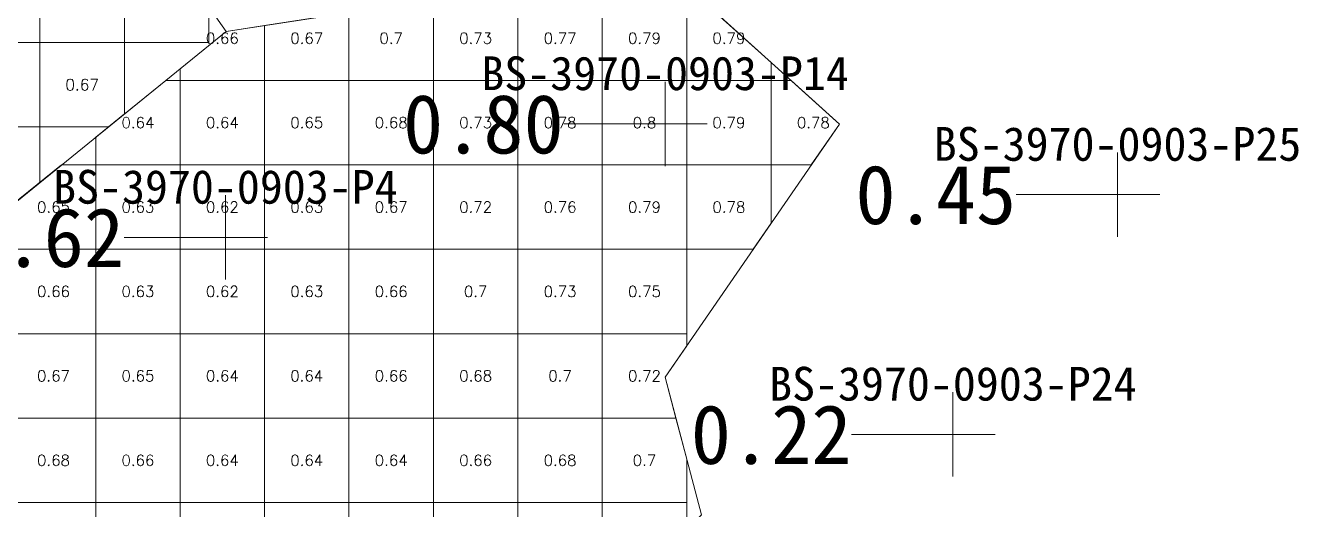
# Model space of a CAD drawing. Header units: inches. Extents: x 469759 to 470079, y 4349683 to 4349873.
# Drawn here: x 469963.51 to 469978.59, y 4349727.84 to 4349733.58 of the extents above; entities that cross this region are included whole.
import ezdxf
from ezdxf.enums import TextEntityAlignment as Align

# ---------------------------------------------------------------- set-up
doc = ezdxf.new("R2010")
doc.units = ezdxf.units.IN
doc.header["$MEASUREMENT"] = 0
for name, color, linetype, lineweight in [('0.500-1.000', 7, 'Continuous', 0), ('孔口文字', 7, 'Continuous', 0), ('点', 7, 'Continuous', 0), ('爆区方格网', 7, 'Continuous', 0), ('线条', 7, 'Continuous', 0), ('钻孔', 7, 'Continuous', 0)]:
    doc.layers.add(name, color=color, linetype=linetype, lineweight=lineweight)
doc.styles.add('3dmine_textStyle_1', font='txt.shx', dxfattribs={"height": 1, "bigfont": 'gbcbig.shx'})
doc.styles.add('3dmine_textStyle_3', font='SimSun.ttf', dxfattribs={"height": 1})

msp = doc.modelspace()

# ---------------------------------------------------------------- hatches: boundary and pattern name
at = {"layer": '钻孔', "linetype": 'Continuous', "lineweight": 0, "true_color": 0x00ffff, "extrusion": (0, 1, 0)}
for points in [[(-469972.088, 3959.746), (-469971.088, 3959.746), (-469971.088, 3971.746), (-469972.088, 3971.746)], [(-469966.88, 3959.501), (-469965.88, 3959.501), (-469965.88, 3971.501), (-469966.88, 3971.501)]]:
    msp.add_hatch(color=4, dxfattribs=at).paths.add_polyline_path(points, flags=0)
at = {"layer": '钻孔', "linetype": 'Continuous', "lineweight": 0, "true_color": 0x808080, "extrusion": (0, 1, 0)}
for points in [[(-469977.447, 3960.259), (-469976.447, 3960.259), (-469976.447, 3971.259), (-469977.447, 3971.259)], [(-469975.497, 3960.425), (-469974.497, 3960.425), (-469974.497, 3971.425), (-469975.497, 3971.425)]]:
    msp.add_hatch(color=8, dxfattribs=at).paths.add_polyline_path(points, flags=0)

# ---------------------------------------------------------------- linework, layer by layer
at = {"color": 4, "linetype": 'Continuous', "lineweight": 0, "true_color": 0x00ffff, "elevation": 1985.963}
msp.add_lwpolyline([(469973.153, 4349732.408), (469971.088, 4349729.409), (469971.519, 4349727.776), (469968.46, 4349724.612), (469968.636, 4349720.901), (469967.605, 4349718.34), (469970.314, 4349716.603), (469968.57, 4349714.27), (469962.982, 4349716.896), (469960.598, 4349716.278), (469958.095, 4349713.746), (469954.885, 4349715.336), (469951.689, 4349718.375), (469955.859, 4349723.342), (469957.853, 4349725.735), (469962.88, 4349731.064), (469965.889, 4349733.504), (469971.06, 4349734.297), (469973.153, 4349732.408)], dxfattribs=at)
at = {"layer": '0.500-1.000', "color": 4, "linetype": 'Continuous', "lineweight": 0, "true_color": 0x00ffff}
msp.add_lwpolyline([(469942.755, 4349741.707), (469948.39, 4349741.491), (469948.982, 4349741.944), (469950.37, 4349739.993), (469953.337, 4349737.747), (469954.366, 4349736.244), (469955.199, 4349735.026), (469956.817, 4349735.808), (469957.899, 4349736.331), (469960.936, 4349738.417), (469963.898, 4349736.331), (469965.889, 4349733.504), (469962.88, 4349731.064), (469961.503, 4349729.605), (469960.366, 4349728.4), (469957.853, 4349725.735), (469956.989, 4349724.699), (469955.859, 4349723.342), (469953.772, 4349720.857), (469951.686, 4349718.372), (469948.352, 4349719.25), (469946.493, 4349719.739)], dxfattribs=at)
at = {"layer": '点', "color": 138, "linetype": 'Continuous', "lineweight": 0, "true_color": 0x004c4c}
for points, elevation in [([(469971.088, 4349731.909), (469971.088, 4349732.909)], 3971.746), ([(469971.588, 4349732.409), (469970.588, 4349732.409)], 3971.746), ([(469976.447, 4349731.072), (469976.447, 4349732.072)], 3971.259), ([(469965.88, 4349730.564), (469965.88, 4349731.564)], 3971.501), ([(469976.947, 4349731.572), (469975.947, 4349731.572)], 3971.259), ([(469966.38, 4349731.064), (469965.38, 4349731.064)], 3971.501), ([(469974.497, 4349728.231), (469974.497, 4349729.231)], 3971.425), ([(469974.997, 4349728.731), (469973.997, 4349728.731)], 3971.425)]:
    msp.add_lwpolyline(points, dxfattribs=dict(at, elevation=elevation))
at = {"layer": '爆区方格网', "color": 4, "linetype": 'Continuous', "lineweight": 0, "true_color": 0x00ffff}
for points, elevation in [([(469963.684, 4349733.373), (469962.684, 4349733.373), (469962.684, 4349734.373), (469963.684, 4349734.373), (469963.684, 4349733.373)], 3971.438), ([(469964.684, 4349733.373), (469963.684, 4349733.373), (469963.684, 4349734.373), (469964.684, 4349734.373), (469964.684, 4349733.373)], 3971.438), ([(469965.684, 4349733.795), (469965.684, 4349733.373), (469964.684, 4349733.373), (469964.684, 4349734.373), (469965.277, 4349734.373), (469965.684, 4349733.795)], 3971.438), ([(469968.344, 4349732.924), (469967.344, 4349732.924), (469967.344, 4349733.727), (469968.344, 4349733.88), (469968.344, 4349732.924)], 3971.501), ([(469969.344, 4349732.924), (469968.344, 4349732.924), (469968.344, 4349733.88), (469968.627, 4349733.924), (469969.344, 4349733.924), (469969.344, 4349732.924)], 3971.501), ([(469970.344, 4349732.924), (469969.344, 4349732.924), (469969.344, 4349733.924), (469970.344, 4349733.924), (469970.344, 4349732.924)], 3971.501), ([(469971.344, 4349732.924), (469970.344, 4349732.924), (469970.344, 4349733.924), (469971.344, 4349733.924), (469971.344, 4349732.924)], 3971.501), ([(469972.344, 4349733.138), (469972.344, 4349732.924), (469971.344, 4349732.924), (469971.344, 4349733.924), (469971.473, 4349733.924), (469972.344, 4349733.138)], 3971.501), ([(469967.344, 4349732.924), (469966.344, 4349732.924), (469966.344, 4349733.574), (469967.344, 4349733.727), (469967.344, 4349732.924)], 3971.501), ([(469966.344, 4349732.924), (469965.344, 4349732.924), (469965.344, 4349733.063), (469965.889, 4349733.504), (469966.344, 4349733.574), (469966.344, 4349732.924)], 3971.501), ([(469963.684, 4349732.373), (469962.684, 4349732.373), (469962.684, 4349733.373), (469963.684, 4349733.373), (469963.684, 4349732.373)], 3971.438), ([(469964.684, 4349732.527), (469964.494, 4349732.373), (469963.684, 4349732.373), (469963.684, 4349733.373), (469964.684, 4349733.373), (469964.684, 4349732.527)], 3971.438), ([(469965.344, 4349731.924), (469964.344, 4349731.924), (469964.344, 4349732.252), (469965.173, 4349732.924), (469965.344, 4349732.924), (469965.344, 4349731.924)], 3971.501), ([(469966.344, 4349731.924), (469965.344, 4349731.924), (469965.344, 4349732.924), (469966.344, 4349732.924), (469966.344, 4349731.924)], 3971.501), ([(469967.344, 4349731.924), (469966.344, 4349731.924), (469966.344, 4349732.924), (469967.344, 4349732.924), (469967.344, 4349731.924)], 3971.501), ([(469968.344, 4349731.924), (469967.344, 4349731.924), (469967.344, 4349732.924), (469968.344, 4349732.924), (469968.344, 4349731.924)], 3971.501), ([(469969.344, 4349731.924), (469968.344, 4349731.924), (469968.344, 4349732.924), (469969.344, 4349732.924), (469969.344, 4349731.924)], 3971.501), ([(469970.344, 4349731.924), (469969.344, 4349731.924), (469969.344, 4349732.924), (469970.344, 4349732.924), (469970.344, 4349731.924)], 3971.501), ([(469971.344, 4349731.924), (469970.344, 4349731.924), (469970.344, 4349732.924), (469971.344, 4349732.924), (469971.344, 4349731.924)], 3971.501), ([(469972.344, 4349731.924), (469971.344, 4349731.924), (469971.344, 4349732.924), (469972.344, 4349732.924), (469972.344, 4349731.924)], 3971.501), ([(469973.153, 4349732.408), (469972.82, 4349731.924), (469972.344, 4349731.924), (469972.344, 4349732.924), (469972.582, 4349732.924), (469973.153, 4349732.408)], 3971.501), ([(469963.684, 4349731.716), (469963.26, 4349731.373), (469962.684, 4349731.373), (469962.684, 4349732.373), (469963.684, 4349732.373), (469963.684, 4349731.716)], 3971.438), ([(469964.344, 4349730.924), (469963.344, 4349730.924), (469963.344, 4349731.441), (469963.94, 4349731.924), (469964.344, 4349731.924), (469964.344, 4349730.924)], 3971.501), ([(469965.344, 4349730.924), (469964.344, 4349730.924), (469964.344, 4349731.924), (469965.344, 4349731.924), (469965.344, 4349730.924)], 3971.501), ([(469966.344, 4349730.924), (469965.344, 4349730.924), (469965.344, 4349731.924), (469966.344, 4349731.924), (469966.344, 4349730.924)], 3971.501), ([(469967.344, 4349730.924), (469966.344, 4349730.924), (469966.344, 4349731.924), (469967.344, 4349731.924), (469967.344, 4349730.924)], 3971.501), ([(469968.344, 4349730.924), (469967.344, 4349730.924), (469967.344, 4349731.924), (469968.344, 4349731.924), (469968.344, 4349730.924)], 3971.501), ([(469969.344, 4349730.924), (469968.344, 4349730.924), (469968.344, 4349731.924), (469969.344, 4349731.924), (469969.344, 4349730.924)], 3971.501), ([(469970.344, 4349730.924), (469969.344, 4349730.924), (469969.344, 4349731.924), (469970.344, 4349731.924), (469970.344, 4349730.924)], 3971.501), ([(469971.344, 4349730.924), (469970.344, 4349730.924), (469970.344, 4349731.924), (469971.344, 4349731.924), (469971.344, 4349730.924)], 3971.501), ([(469972.344, 4349731.234), (469972.131, 4349730.924), (469971.344, 4349730.924), (469971.344, 4349731.924), (469972.344, 4349731.924), (469972.344, 4349731.234)], 3971.501), ([(469964.344, 4349729.924), (469963.344, 4349729.924), (469963.344, 4349730.924), (469964.344, 4349730.924), (469964.344, 4349729.924)], 3971.501), ([(469965.344, 4349729.924), (469964.344, 4349729.924), (469964.344, 4349730.924), (469965.344, 4349730.924), (469965.344, 4349729.924)], 3971.501), ([(469966.344, 4349729.924), (469965.344, 4349729.924), (469965.344, 4349730.924), (469966.344, 4349730.924), (469966.344, 4349729.924)], 3971.501), ([(469967.344, 4349729.924), (469966.344, 4349729.924), (469966.344, 4349730.924), (469967.344, 4349730.924), (469967.344, 4349729.924)], 3971.501), ([(469968.344, 4349729.924), (469967.344, 4349729.924), (469967.344, 4349730.924), (469968.344, 4349730.924), (469968.344, 4349729.924)], 3971.501), ([(469969.344, 4349729.924), (469968.344, 4349729.924), (469968.344, 4349730.924), (469969.344, 4349730.924), (469969.344, 4349729.924)], 3971.501), ([(469970.344, 4349729.924), (469969.344, 4349729.924), (469969.344, 4349730.924), (469970.344, 4349730.924), (469970.344, 4349729.924)], 3971.501), ([(469971.344, 4349729.924), (469970.344, 4349729.924), (469970.344, 4349730.924), (469971.344, 4349730.924), (469971.344, 4349729.924)], 3971.501), ([(469964.344, 4349728.924), (469963.344, 4349728.924), (469963.344, 4349729.924), (469964.344, 4349729.924), (469964.344, 4349728.924)], 3971.501), ([(469965.344, 4349728.924), (469964.344, 4349728.924), (469964.344, 4349729.924), (469965.344, 4349729.924), (469965.344, 4349728.924)], 3971.501), ([(469966.344, 4349728.924), (469965.344, 4349728.924), (469965.344, 4349729.924), (469966.344, 4349729.924), (469966.344, 4349728.924)], 3971.501), ([(469967.344, 4349728.924), (469966.344, 4349728.924), (469966.344, 4349729.924), (469967.344, 4349729.924), (469967.344, 4349728.924)], 3971.501), ([(469968.344, 4349728.924), (469967.344, 4349728.924), (469967.344, 4349729.924), (469968.344, 4349729.924), (469968.344, 4349728.924)], 3971.501), ([(469969.344, 4349728.924), (469968.344, 4349728.924), (469968.344, 4349729.924), (469969.344, 4349729.924), (469969.344, 4349728.924)], 3971.501), ([(469970.344, 4349728.924), (469969.344, 4349728.924), (469969.344, 4349729.924), (469970.344, 4349729.924), (469970.344, 4349728.924)], 3971.501), ([(469971.344, 4349729.782), (469971.088, 4349729.409), (469971.216, 4349728.924), (469970.344, 4349728.924), (469970.344, 4349729.924), (469971.344, 4349729.924), (469971.344, 4349729.782)], 3971.501), ([(469964.344, 4349727.924), (469963.344, 4349727.924), (469963.344, 4349728.924), (469964.344, 4349728.924), (469964.344, 4349727.924)], 3971.501), ([(469965.344, 4349727.924), (469964.344, 4349727.924), (469964.344, 4349728.924), (469965.344, 4349728.924), (469965.344, 4349727.924)], 3971.501), ([(469966.344, 4349727.924), (469965.344, 4349727.924), (469965.344, 4349728.924), (469966.344, 4349728.924), (469966.344, 4349727.924)], 3971.501), ([(469967.344, 4349727.924), (469966.344, 4349727.924), (469966.344, 4349728.924), (469967.344, 4349728.924), (469967.344, 4349727.924)], 3971.501), ([(469968.344, 4349727.924), (469967.344, 4349727.924), (469967.344, 4349728.924), (469968.344, 4349728.924), (469968.344, 4349727.924)], 3971.501), ([(469969.344, 4349727.924), (469968.344, 4349727.924), (469968.344, 4349728.924), (469969.344, 4349728.924), (469969.344, 4349727.924)], 3971.501), ([(469970.344, 4349727.924), (469969.344, 4349727.924), (469969.344, 4349728.924), (469970.344, 4349728.924), (469970.344, 4349727.924)], 3971.501), ([(469971.344, 4349728.437), (469971.344, 4349727.924), (469970.344, 4349727.924), (469970.344, 4349728.924), (469971.216, 4349728.924), (469971.344, 4349728.437)], 3971.501), ([(469964.344, 4349726.924), (469963.344, 4349726.924), (469963.344, 4349727.924), (469964.344, 4349727.924), (469964.344, 4349726.924)], 3971.501), ([(469965.344, 4349726.924), (469964.344, 4349726.924), (469964.344, 4349727.924), (469965.344, 4349727.924), (469965.344, 4349726.924)], 3971.501), ([(469966.344, 4349726.924), (469965.344, 4349726.924), (469965.344, 4349727.924), (469966.344, 4349727.924), (469966.344, 4349726.924)], 3971.501), ([(469967.344, 4349726.924), (469966.344, 4349726.924), (469966.344, 4349727.924), (469967.344, 4349727.924), (469967.344, 4349726.924)], 3971.501), ([(469968.344, 4349726.924), (469967.344, 4349726.924), (469967.344, 4349727.924), (469968.344, 4349727.924), (469968.344, 4349726.924)], 3971.501), ([(469969.344, 4349726.924), (469968.344, 4349726.924), (469968.344, 4349727.924), (469969.344, 4349727.924), (469969.344, 4349726.924)], 3971.501), ([(469970.344, 4349726.924), (469969.344, 4349726.924), (469969.344, 4349727.924), (469970.344, 4349727.924), (469970.344, 4349726.924)], 3971.501), ([(469971.344, 4349727.596), (469970.694, 4349726.924), (469970.344, 4349726.924), (469970.344, 4349727.924), (469971.344, 4349727.924), (469971.344, 4349727.596)], 3971.501)]:
    msp.add_lwpolyline(points, dxfattribs=dict(at, elevation=elevation))
at = {"layer": '线条', "color": 138, "linetype": 'Continuous', "lineweight": 0, "true_color": 0x004c4c}
for points, elevation in [([(469971.088, 4349732.409), (469971.088, 4349732.409), (469971.088, 4349732.409)], 3971.746), ([(469976.447, 4349731.572), (469976.447, 4349731.572), (469976.447, 4349731.572)], 3971.259), ([(469965.88, 4349731.064), (469965.88, 4349731.064), (469965.88, 4349731.064)], 3971.501), ([(469974.497, 4349728.731), (469974.497, 4349728.731), (469974.497, 4349728.731)], 3971.425)]:
    msp.add_lwpolyline(points, dxfattribs=dict(at, elevation=elevation))
at = {"layer": '钻孔', "color": 4, "linetype": 'Continuous', "lineweight": 0, "true_color": 0x00ffff}
for points, elevation in [([(469971.088, 4349732.409), (469969.888, 4349732.409)], 3971.746), ([(469971.088, 4349732.409), (469969.888, 4349732.409)], 3959.746), ([(469965.88, 4349731.064), (469964.68, 4349731.064)], 3971.501), ([(469965.88, 4349731.064), (469964.68, 4349731.064)], 3959.501)]:
    msp.add_lwpolyline(points, dxfattribs=dict(at, elevation=elevation))
at = {"layer": '钻孔', "color": 8, "linetype": 'Continuous', "lineweight": 0, "true_color": 0x808080}
for points, elevation in [([(469976.447, 4349731.572), (469975.247, 4349731.572)], 3971.259), ([(469976.447, 4349731.572), (469975.247, 4349731.572)], 3960.259), ([(469974.497, 4349728.731), (469973.297, 4349728.731)], 3971.425), ([(469974.497, 4349728.731), (469973.297, 4349728.731)], 3960.425)]:
    msp.add_lwpolyline(points, dxfattribs=dict(at, elevation=elevation))

# ---------------------------------------------------------------- texts
at = {"color": 4, "linetype": 'Continuous', "lineweight": 0, "true_color": 0x00ffff, "style": '3dmine_textStyle_1'}
for s, height, p in [('0.66', 0.13, (469965.844, 4349733.424, 3971.501)), ('0.67', 0.13, (469966.844, 4349733.424, 3971.501)), ('0.7', 0.13, (469967.844, 4349733.424, 3971.501)), ('0.73', 0.13, (469968.844, 4349733.424, 3971.501)), ('0.77', 0.13, (469969.844, 4349733.424, 3971.501)), ('0.79', 0.13, (469970.844, 4349733.424, 3971.501)), ('0.79', 0.13, (469971.844, 4349733.424, 3971.501)), ('0.67', 0.1333, (469964.184, 4349732.873, 3971.438)), ('0.64', 0.13, (469964.844, 4349732.424, 3971.501)), ('0.64', 0.13, (469965.844, 4349732.424, 3971.501)), ('0.65', 0.13, (469966.844, 4349732.424, 3971.501)), ('0.68', 0.13, (469967.844, 4349732.424, 3971.501)), ('0.73', 0.13, (469968.844, 4349732.424, 3971.501)), ('0.78', 0.13, (469969.844, 4349732.424, 3971.501)), ('0.8', 0.13, (469970.844, 4349732.424, 3971.501)), ('0.79', 0.13, (469971.844, 4349732.424, 3971.501)), ('0.78', 0.13, (469972.844, 4349732.424, 3971.501)), ('0.65', 0.13, (469963.844, 4349731.424, 3971.501)), ('0.63', 0.13, (469964.844, 4349731.424, 3971.501)), ('0.62', 0.13, (469965.844, 4349731.424, 3971.501)), ('0.63', 0.13, (469966.844, 4349731.424, 3971.501)), ('0.67', 0.13, (469967.844, 4349731.424, 3971.501)), ('0.72', 0.13, (469968.844, 4349731.424, 3971.501)), ('0.76', 0.13, (469969.844, 4349731.424, 3971.501)), ('0.79', 0.13, (469970.844, 4349731.424, 3971.501)), ('0.78', 0.13, (469971.844, 4349731.424, 3971.501)), ('0.66', 0.13, (469963.844, 4349730.424, 3971.501)), ('0.63', 0.13, (469964.844, 4349730.424, 3971.501)), ('0.62', 0.13, (469965.844, 4349730.424, 3971.501)), ('0.63', 0.13, (469966.844, 4349730.424, 3971.501)), ('0.66', 0.13, (469967.844, 4349730.424, 3971.501)), ('0.7', 0.13, (469968.844, 4349730.424, 3971.501)), ('0.73', 0.13, (469969.844, 4349730.424, 3971.501)), ('0.75', 0.13, (469970.844, 4349730.424, 3971.501)), ('0.67', 0.13, (469963.844, 4349729.424, 3971.501)), ('0.65', 0.13, (469964.844, 4349729.424, 3971.501)), ('0.64', 0.13, (469965.844, 4349729.424, 3971.501)), ('0.64', 0.13, (469966.844, 4349729.424, 3971.501)), ('0.66', 0.13, (469967.844, 4349729.424, 3971.501)), ('0.68', 0.13, (469968.844, 4349729.424, 3971.501)), ('0.7', 0.13, (469969.844, 4349729.424, 3971.501)), ('0.72', 0.13, (469970.844, 4349729.424, 3971.501)), ('0.68', 0.13, (469963.844, 4349728.424, 3971.501)), ('0.66', 0.13, (469964.844, 4349728.424, 3971.501)), ('0.64', 0.13, (469965.844, 4349728.424, 3971.501)), ('0.64', 0.13, (469966.844, 4349728.424, 3971.501)), ('0.64', 0.13, (469967.844, 4349728.424, 3971.501)), ('0.66', 0.13, (469968.844, 4349728.424, 3971.501)), ('0.68', 0.13, (469969.844, 4349728.424, 3971.501)), ('0.7', 0.13, (469970.844, 4349728.424, 3971.501))]:
    msp.add_text(s, height=height, dxfattribs=at).set_placement(p, align=Align.MIDDLE_CENTER)
at = {"layer": '孔口文字', "color": 138, "linetype": 'Continuous', "lineweight": 0, "true_color": 0x004c4c, "style": '3dmine_textStyle_3'}
for s, p in [('BS-3970-0903-P14', (469971.088, 4349732.809, 3971.746)), ('BS-3970-0903-P25', (469976.447, 4349731.972, 3971.259)), ('BS-3970-0903-P4', (469965.88, 4349731.464, 3971.501)), ('BS-3970-0903-P24', (469974.497, 4349729.131, 3971.425))]:
    msp.add_text(s, height=0.4, dxfattribs=at).set_placement(p, align=Align.CENTER)
at = {"layer": '钻孔', "color": 4, "linetype": 'Continuous', "lineweight": 0, "true_color": 0x00ffff, "style": '3dmine_textStyle_3'}
for s, p in [('0.80', (469969.888, 4349732.409, 3971.746)), ('0.62', (469964.68, 4349731.064, 3971.501))]:
    msp.add_text(s, height=0.7, dxfattribs=at).set_placement(p, align=Align.MIDDLE_RIGHT)
at = {"layer": '钻孔', "color": 8, "linetype": 'Continuous', "lineweight": 0, "true_color": 0x808080, "style": '3dmine_textStyle_3'}
for s, p in [('0.45', (469975.247, 4349731.572, 3971.259)), ('0.22', (469973.297, 4349728.731, 3971.425))]:
    msp.add_text(s, height=0.7, dxfattribs=at).set_placement(p, align=Align.MIDDLE_RIGHT)

doc.saveas('drawing.dxf')
